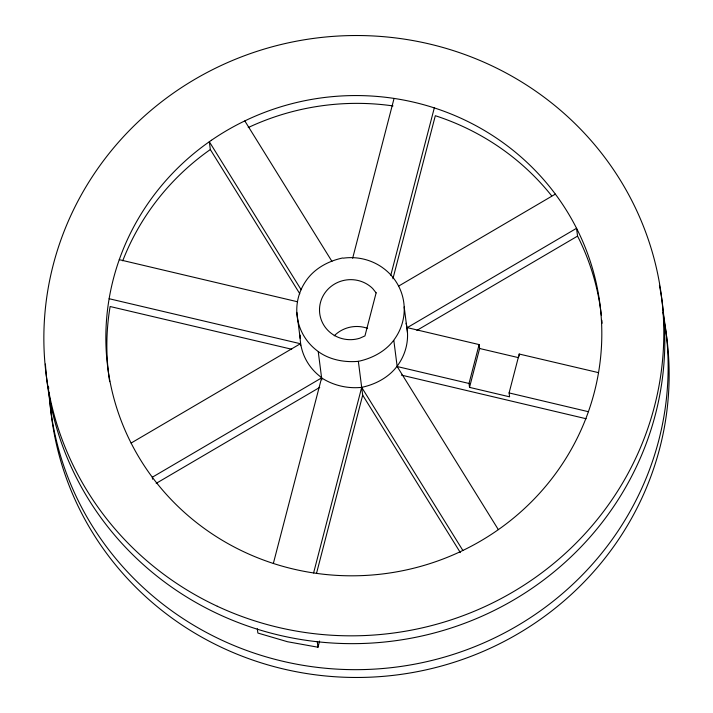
<?xml version="1.0" encoding="UTF-8"?>
<svg xmlns="http://www.w3.org/2000/svg" width="713" height="713" viewBox="0 0 713 713"><rect width="100%" height="100%" fill="white"/><g stroke="black" fill="none" stroke-linecap="round" stroke-linejoin="round"><path stroke-width="1.07" d="M273.355 563.457L321.608 377.899L319.665 376.108A53.76 51.996 -7.3 0 1 300.111 335.137M352.65 258.266L394.066 98.421M313.604 572.949L361.687 387.355C376.17 384.307 390.394 376.571 398.647 364.022A53.76 51.996 -7.3 0 0 406.116 323.274M390.795 275.227L434.306 107.904M316.545 573.243L362.685 395.154L358.354 361.331C372.837 358.282 387.061 350.555 395.314 338.007A53.76 51.996 -7.3 0 0 384.672 269.238L381.999 267.259A53.76 51.996 -7.3 0 0 343.381 258.151L342.641 257.99C328.158 261.038 313.943 268.774 305.69 281.323A53.76 51.996 -7.3 0 0 316.331 350.092C327.918 359.504 343.684 362.685 358.354 361.331M392.916 278.747L435.313 115.711A248.115 239.996 -7.3 0 1 551.666 195.834M257.304 628.714L257.865 633.046L287.508 641.736L317.98 647.226L319.584 641.049M598.537 372.649L519.198 354.031L509.1 392.925L509.608 396.829L469.528 387.373L469.02 383.469L479.118 344.584L407.257 327.641L576.55 228.303L577.548 236.11L578.733 238.436A248.115 239.996 -7.3 0 1 601.335 315.289M469.528 387.373L479.617 348.488L479.118 344.584M301.144 289.745L209.328 141.735L210.326 149.543L208.151 151.076A248.115 239.996 -7.3 0 0 122.725 260.824M131.112 443.058L300.405 343.719L300.654 345.671M398.496 286.171L555.347 194.123M156.183 483.361L319.736 387.391M416.864 330.395L577.548 236.11M119.267 259.666L297.535 301.768M479.617 348.488L518.618 357.676M109.134 298.72L300.405 343.719M393.834 340.511L397.168 366.535L469.02 383.469M291.679 349.236L110.132 306.519A248.115 239.996 -7.3 0 0 109.677 381.651M401.41 375.109L586.157 418.745M509.1 392.925L588.394 411.704M244.809 120.916L331.946 261.386M397.168 366.535L498.342 529.634M462.862 550.454L361.687 387.355C347.694 388.826 333.443 385.546 321.608 377.899L152.315 477.238L152.564 479.189M210.326 149.543L299.808 293.783M362.685 395.154L460.348 552.602M519.198 354.031L519.447 355.983M404.182 306.946L407.515 332.971M318.274 351.883L321.857 379.851M296.822 312.374L300.155 338.399M317.285 641.798L317.98 647.226M659.436 285.334A310.146 299.995 -7.3 0 1 392.988 641.049A310.146 299.995 -7.3 0 1 45.409 364.067M662.974 312.419A310.146 299.995 -7.3 0 1 396.874 666.994A310.146 299.995 -7.3 0 1 48.885 392.248M48.68 389.004A310.146 299.995 -7.3 0 1 48.564 386.847M663.767 319.166A310.146 299.995 -7.3 0 1 397.319 674.872A310.146 299.995 -7.3 0 1 49.75 397.899M601.852 320.289A248.115 239.996 -7.3 0 1 602.111 323.292M248.213 127.565A248.115 239.996 -7.3 0 1 393.015 105.925M334.228 335.805A31.015 29.999 -7.3 0 1 367.614 328.39M376.125 292.856L364.949 335.912L359.762 338.229A31.015 29.999 -7.3 0 1 322.731 323.221A31.015 29.999 -7.3 0 1 332.561 285.325A31.015 29.999 -7.3 0 1 372.667 288.507L376.125 292.856M211.369 140.301L207.153 143.268A248.115 239.996 -7.3 0 0 129.935 440.741L132.217 445.233A248.115 239.996 -7.3 0 0 150.853 475.277L153.883 479.341A248.115 239.996 -7.3 0 0 460.455 551.612L465.117 549.366A248.115 239.996 -7.3 0 0 496.301 531.069L500.517 528.101A248.115 239.996 -7.3 0 0 577.726 230.629L575.444 226.128A248.115 239.996 -7.3 0 0 556.817 196.093L553.787 192.029A248.115 239.996 -7.3 0 0 247.215 119.757L242.554 122.003A248.115 239.996 -7.3 0 0 211.369 140.301M217.287 606.246A310.146 299.995 -7.3 0 0 663.108 312.945A310.146 299.995 -7.3 0 0 181.102 87.851A310.146 299.995 -7.3 0 0 217.287 606.246"/></g></svg>
